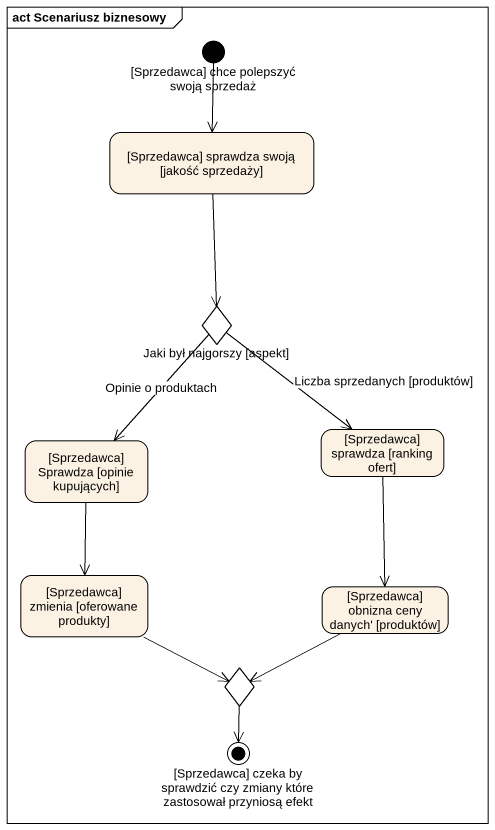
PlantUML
@startuml
mainframe act Scenariusz biznesowy
hide empty description
state "[Sprzedawca] chce polepszyć swoją sprzedaż" as Sprzedawca_chce_polepszyć <<start>>
state "[Sprzedawca] sprawdza swoją [jakość sprzedaży]" as Sprzedawca_sprawdza_swoją
state "Jaki był najgorszy [aspekt]" as Jaki_był_najgorszy_aspekt <<choice>>
state "[Sprzedawca] sprawdza [ranking ofert]" as Sprzedawca_sprawdza_ranking
state "[Sprzedawca] Sprawdza [opinie kupujących]" as Sprzedawca_Sprawdza_opinie
state "[Sprzedawca] zmienia [oferowane produkty]" as Sprzedawca_zmienia
state "[Sprzedawca] obnizna ceny danych' [produktów]" as Sprzedawca_obnizna_ceny
state choice1 <<choice>>
state "[Sprzedawca] czeka by sprawdzić czy zmiany które zastosował przyniosą efekt" as Sprzedawca_czeka_by <<end>>
Sprzedawca_chce_polepszyć --> Sprzedawca_sprawdza_swoją
Sprzedawca_sprawdza_swoją --> Jaki_był_najgorszy_aspekt
Jaki_był_najgorszy_aspekt --> Sprzedawca_sprawdza_ranking : Liczba sprzedanych [produktów]
Jaki_był_najgorszy_aspekt --> Sprzedawca_Sprawdza_opinie : Opinie o produktach
Sprzedawca_sprawdza_ranking --> Sprzedawca_obnizna_ceny
Sprzedawca_Sprawdza_opinie --> Sprzedawca_zmienia
Sprzedawca_zmienia -right-> choice1
Sprzedawca_obnizna_ceny -left-> choice1
choice1 --> Sprzedawca_czeka_by
@enduml
